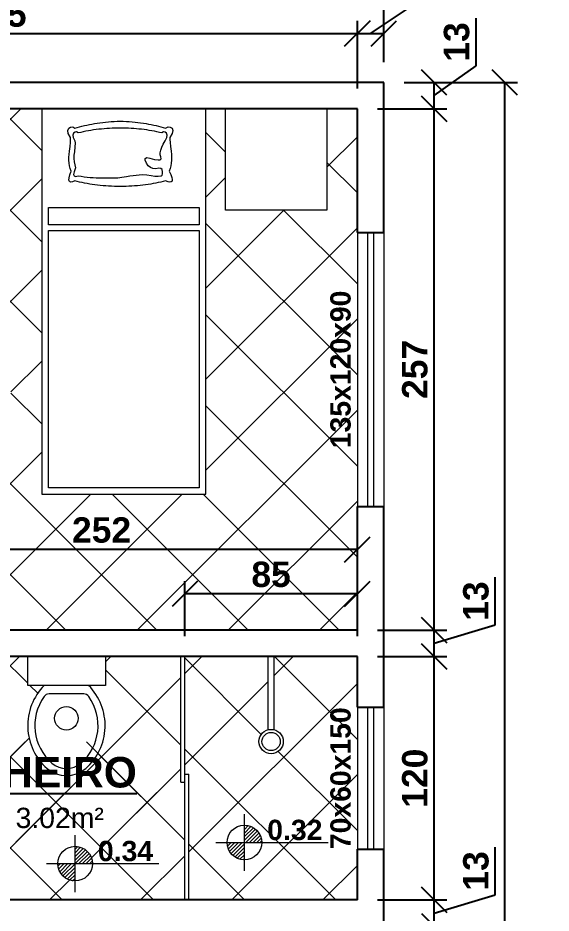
# Model space of a CAD drawing. Header units: centimetres. Extents: x -13279 to 0, y 0 to 5554.
# Drawn here: x -12632 to -12369.4, y 4891.9 to 5333.2 of the extents above; entities that cross this region are included whole.
import ezdxf
from ezdxf import colors
from ezdxf.entities.mleader import LeaderData, LeaderLine
from ezdxf.enums import TextEntityAlignment as Align
from ezdxf.math import Vec2, Vec3

# ---------------------------------------------------------------- set-up
doc = ezdxf.new("R2010")
doc.units = ezdxf.units.CM
for name, color, linetype, lineweight in [('Cotas', 7, 'Continuous', 9), ('Janela', 92, 'Continuous', 15), ('Objetos', 34, 'Continuous', 13), ('Paredes', 154, 'Continuous', 25), ('Piso', 253, 'Continuous', 9), ('Porta', 30, 'Continuous', 15), ('Símbolos', 1, 'Continuous', 13)]:
    doc.layers.add(name, color=color, linetype=linetype, lineweight=lineweight)
doc.layers.add('Texto', color=102, linetype='Continuous')
doc.styles.get("Standard").update_dxf_attribs({"font": ''})
doc.styles.add('texto', font='')
doc.styles.get('Standard').set_extended_font_data('Arial', bold=True)
doc.styles.get('texto').set_extended_font_data('Arial', bold=True)
doc.dimstyles.new('Cotas', dxfattribs={"dimscale": 0, "dimtxt": 2.5, "dimasz": 2.5, "dimexe": 1.25, "dimexo": 2, "dimtad": 1, "dimtxsty": 'texto', "dimblk": 'OBLIQUE', "dimcen": 2.5, "dimclrt": 102, "dimadec": 0, "dimazin": 0, "dimtfac": 1, "dimtmove": 1, "dimatfit": 3, "dimfxl": 1, "dimarcsym": 0})
doc.dimstyles.new('Portas e Janelas', dxfattribs={"dimscale": 0, "dimtxt": 2, "dimasz": 2.5, "dimexe": 1.25, "dimexo": 2, "dimtad": 1, "dimtxsty": 'texto', "dimblk": 'OBLIQUE', "dimcen": 2.5, "dimse1": 1, "dimse2": 1, "dimsd1": 1, "dimsd2": 1, "dimclrt": 102, "dimadec": 0, "dimazin": 0, "dimtfac": 1, "dimtmove": 0, "dimatfit": 3, "dimfxl": 1, "dimarcsym": 0})
pattern_1 = [(45, (-16250.36, 3868.814), (-22.45064, 22.45064), []), (135, (-16250.36, 3868.814), (-22.45064, -22.45064), [])]

# ---------------------------------------------------------------- blocks, each defined once
blk = doc.blocks.new('vaso_sanitário')
at = {"layer": 'Objetos'}
for p, q in [((-0.1915, -0.1429), (-0.1915, 0)), ((-0.1915, 0), (0.1915, 0)), ((0.1915, 0), (0.1915, -0.1429)), ((0.1915, -0.1429), (-0.1915, -0.1429))]:
    blk.add_line(p, q, dxfattribs=at)
at = {"layer": 'Objetos', "ltscale": 0.5}
blk.add_line((0.0847, -0.1849), (-0.0861, -0.1849), dxfattribs=at)
blk.add_circle((-0.0009, -0.3049), 0.0578, dxfattribs=at)
for centre, radius, start, end in [((0.0907, -0.3409), 0.2821, 135.4148, 228.6308), ((-0.0921, -0.3409), 0.2821, 311.3692, 44.5852), ((0.0907, -0.3409), 0.2471, 144.5102, 228.6308), ((-0.0861, -0.2149), 0.03, 90, 144.5102), ((-0.0921, -0.3409), 0.2471, 311.3692, 35.4898), ((0.0847, -0.2149), 0.03, 35.4898, 90), ((-0.0007, -0.4364), 0.1151, 231.3487, 308.6513), ((-0.0007, -0.4366), 0.15, 230.6827, 309.3173)]:
    blk.add_arc(centre, radius, start, end, dxfattribs=at)
blk = doc.blocks.new('chuverio')
at = {"layer": 'Objetos', "ltscale": 0.5}
for p, q in [((-0.015, -0.3611), (-0.015, 0)), ((0.015, -0.361), (0.015, 0))]:
    blk.add_line(p, q, dxfattribs=at)
at = {"layer": 'Objetos'}
blk.add_line((0.015, 0), (-0.015, 0), dxfattribs=at)
at = {"layer": 'Objetos', "ltscale": 0.5}
for radius in [0.06, 0.045]:
    blk.add_circle((0.0003, -0.4192), radius, dxfattribs=at)
blk = doc.blocks.new('cama_solteiro')
at = {"layer": 'Objetos'}
for p, q in [((0.4045, 0), (-0.4045, 0)), ((-0.4045, 0), (-0.4045, -1.9)), ((0.4045, -1.9), (0.4045, 0)), ((0.5007, 0), (1.0007, 0)), ((0.5007, -0.5), (0.5007, 0)), ((1.0007, 0), (1.0007, -0.5)), ((-0.2182, -0.0891), (-0.2064, -0.086)), ((-0.2064, -0.086), (-0.1944, -0.0832)), ((-0.1944, -0.0832), (-0.1821, -0.0805)), ((-0.1821, -0.0805), (-0.1696, -0.0779)), ((-0.1696, -0.0779), (-0.157, -0.0755)), ((-0.157, -0.0755), (-0.144, -0.0733)), ((-0.144, -0.0733), (-0.1309, -0.0712)), ((-0.1309, -0.0712), (-0.1175, -0.0693)), ((-0.1175, -0.0693), (-0.1039, -0.0676)), ((-0.1039, -0.0676), (-0.0901, -0.066)), ((-0.0901, -0.066), (-0.076, -0.0646)), ((-0.076, -0.0646), (-0.0617, -0.0633)), ((-0.0617, -0.0633), (-0.0472, -0.0623)), ((-0.0472, -0.0623), (-0.0324, -0.0613)), ((-0.0324, -0.0613), (-0.0174, -0.0606)), ((-0.0174, -0.0606), (-0.0024, -0.0613)), ((-0.0024, -0.0613), (0.0125, -0.0623)), ((0.0125, -0.0623), (0.0271, -0.0633)), ((0.0271, -0.0633), (0.0414, -0.0646)), ((0.0414, -0.0646), (0.0556, -0.066)), ((0.0556, -0.066), (0.0694, -0.0676)), ((0.0694, -0.0676), (0.083, -0.0693)), ((0.083, -0.0693), (0.0964, -0.0712)), ((0.0964, -0.0712), (0.1095, -0.0733)), ((0.1095, -0.0733), (0.1224, -0.0755)), ((0.1224, -0.0755), (0.135, -0.0779)), ((0.135, -0.0779), (0.1474, -0.0805)), ((0.1474, -0.0805), (0.1595, -0.0832)), ((0.1595, -0.0832), (0.1714, -0.086)), ((0.1714, -0.086), (0.1831, -0.0891)), ((-0.2764, -0.1075), (-0.2711, -0.0962)), ((-0.2736, -0.1225), (-0.2764, -0.1075)), ((-0.263, -0.1412), (-0.2736, -0.1225)), ((-0.2711, -0.0962), (-0.2618, -0.0902)), ((-0.2618, -0.0902), (-0.2517, -0.0899)), ((-0.2517, -0.0899), (-0.2411, -0.0956)), ((-0.2474, -0.12), (-0.2512, -0.1295)), ((-0.2512, -0.1295), (-0.249, -0.142)), ((-0.2403, -0.1148), (-0.2474, -0.12)), ((-0.2411, -0.0956), (-0.2298, -0.0923)), ((-0.2328, -0.1145), (-0.2403, -0.1148)), ((-0.2249, -0.1193), (-0.2328, -0.1145)), ((-0.2298, -0.0923), (-0.2182, -0.0891)), ((-0.2124, -0.1164), (-0.2249, -0.1193)), ((-0.1999, -0.1136), (-0.2124, -0.1164)), ((-0.1874, -0.1111), (-0.1999, -0.1136)), ((-0.1747, -0.1088), (-0.1874, -0.1111)), ((-0.162, -0.1066), (-0.1747, -0.1088)), ((-0.1493, -0.1047), (-0.162, -0.1066)), ((-0.1364, -0.1029), (-0.1493, -0.1047)), ((-0.1235, -0.1014), (-0.1364, -0.1029)), ((-0.1105, -0.1), (-0.1235, -0.1014)), ((-0.0975, -0.0988), (-0.1105, -0.1)), ((-0.0843, -0.0978), (-0.0975, -0.0988)), ((-0.0711, -0.097), (-0.0843, -0.0978)), ((-0.0578, -0.0964), (-0.0711, -0.097)), ((-0.0445, -0.0959), (-0.0578, -0.0964)), ((-0.031, -0.0957), (-0.0445, -0.0959)), ((-0.0174, -0.0956), (-0.031, -0.0957)), ((-0.004, -0.0957), (-0.0174, -0.0956)), ((0.0093, -0.0959), (-0.004, -0.0957)), ((0.0226, -0.0964), (0.0093, -0.0959)), ((0.0357, -0.097), (0.0226, -0.0964)), ((0.0488, -0.0978), (0.0357, -0.097)), ((0.0618, -0.0988), (0.0488, -0.0978)), ((0.0748, -0.1), (0.0618, -0.0988)), ((0.0876, -0.1014), (0.0748, -0.1)), ((0.1004, -0.1029), (0.0876, -0.1014)), ((0.113, -0.1047), (0.1004, -0.1029)), ((0.1256, -0.1066), (0.113, -0.1047)), ((0.1382, -0.1088), (0.1256, -0.1066)), ((0.1506, -0.1111), (0.1382, -0.1088)), ((0.163, -0.1136), (0.1506, -0.1111)), ((0.1753, -0.1164), (0.163, -0.1136)), ((0.1875, -0.1193), (0.1753, -0.1164)), ((0.1831, -0.0891), (0.1945, -0.0923)), ((0.1955, -0.1145), (0.1875, -0.1193)), ((0.1945, -0.0923), (0.2056, -0.0956)), ((0.2032, -0.1148), (0.1955, -0.1145)), ((0.21, -0.12), (0.2032, -0.1148)), ((0.2056, -0.0956), (0.218, -0.0899)), ((0.2139, -0.1295), (0.21, -0.12)), ((0.2119, -0.142), (0.2139, -0.1295)), ((0.218, -0.0899), (0.2288, -0.0902)), ((0.2385, -0.1225), (0.2275, -0.1412)), ((0.2288, -0.0902), (0.2375, -0.0962)), ((0.2375, -0.0962), (0.2418, -0.1075)), ((0.2418, -0.1075), (0.2385, -0.1225)), ((-0.2642, -0.186), (-0.2624, -0.1667)), ((-0.2619, -0.1518), (-0.263, -0.1412)), ((-0.2624, -0.1667), (-0.2619, -0.1518)), ((-0.249, -0.142), (-0.2411, -0.1574)), ((-0.2411, -0.1574), (-0.2397, -0.1693)), ((-0.2397, -0.1693), (-0.2405, -0.1876)), ((0.1868, -0.1901), (0.194, -0.1745)), ((0.194, -0.1745), (0.2037, -0.1574)), ((0.2037, -0.1574), (0.2119, -0.142)), ((0.2275, -0.1412), (0.2271, -0.1518)), ((0.2271, -0.1518), (0.2279, -0.1667)), ((0.2279, -0.1667), (0.2299, -0.186)), ((-0.2693, -0.2248), (-0.2674, -0.2099)), ((-0.2674, -0.2099), (-0.2642, -0.186)), ((-0.2436, -0.2124), (-0.2455, -0.2291)), ((-0.2405, -0.1876), (-0.2436, -0.2124)), ((0.1798, -0.2168), (0.1821, -0.2042)), ((0.1799, -0.2279), (0.1798, -0.2168)), ((0.1821, -0.2042), (0.1868, -0.1901)), ((0.2299, -0.186), (0.2331, -0.2099)), ((0.2331, -0.2099), (0.2347, -0.2248)), ((-0.2702, -0.2393), (-0.2693, -0.2248)), ((-0.2701, -0.2536), (-0.2702, -0.2393)), ((-0.2689, -0.2676), (-0.2701, -0.2536)), ((-0.2455, -0.2291), (-0.2458, -0.2453)), ((-0.2458, -0.2453), (-0.2446, -0.261)), ((-0.2446, -0.261), (-0.2418, -0.2763)), ((0.1046, -0.2537), (0.1052, -0.2445)), ((0.1113, -0.2687), (0.1046, -0.2537)), ((0.1052, -0.2445), (0.1133, -0.2411)), ((0.1133, -0.2411), (0.1288, -0.2437)), ((0.1288, -0.2437), (0.1519, -0.25)), ((0.1519, -0.25), (0.1689, -0.2524)), ((0.1689, -0.2524), (0.1797, -0.2511)), ((0.1797, -0.2511), (0.1842, -0.2461)), ((0.1825, -0.2374), (0.1799, -0.2279)), ((0.1842, -0.2461), (0.1825, -0.2374)), ((0.235, -0.2536), (0.2337, -0.2676)), ((0.2347, -0.2248), (0.2354, -0.2393)), ((0.2354, -0.2393), (0.235, -0.2536)), ((-0.2668, -0.2813), (-0.2689, -0.2676)), ((-0.2635, -0.2948), (-0.2668, -0.2813)), ((-0.266, -0.3264), (-0.2592, -0.308)), ((-0.2592, -0.308), (-0.2635, -0.2948)), ((-0.2592, -0.308), (-0.2592, -0.308)), ((-0.2374, -0.2912), (-0.245, -0.3104)), ((-0.2418, -0.2763), (-0.2374, -0.2912)), ((0.1206, -0.281), (0.1113, -0.2687)), ((0.1313, -0.2897), (0.1206, -0.281)), ((0.1435, -0.2945), (0.1313, -0.2897)), ((0.1572, -0.2956), (0.1435, -0.2945)), ((0.1725, -0.293), (0.1572, -0.2956)), ((0.1821, -0.2942), (0.1725, -0.293)), ((0.1883, -0.3002), (0.1821, -0.2942)), ((0.1912, -0.3105), (0.1883, -0.3002)), ((0.228, -0.2948), (0.2237, -0.308)), ((0.2237, -0.308), (0.2315, -0.3247)), ((0.2314, -0.2813), (0.228, -0.2948)), ((0.2337, -0.2676), (0.2314, -0.2813)), ((-0.2703, -0.3516), (-0.2697, -0.3409)), ((-0.2677, -0.3583), (-0.2703, -0.3516)), ((-0.2697, -0.3409), (-0.266, -0.3264)), ((-0.245, -0.3104), (-0.2476, -0.3238)), ((-0.2476, -0.3238), (-0.2452, -0.3315)), ((-0.2452, -0.3315), (-0.2376, -0.3335)), ((-0.2376, -0.3335), (-0.2249, -0.3299)), ((-0.2249, -0.3299), (-0.2097, -0.3328)), ((-0.2097, -0.3328), (-0.1947, -0.3351)), ((-0.1947, -0.3351), (-0.1799, -0.337)), ((-0.1799, -0.337), (-0.1653, -0.3384)), ((-0.1653, -0.3384), (-0.1509, -0.3394)), ((-0.1509, -0.3394), (-0.1368, -0.3399)), ((-0.1368, -0.3399), (-0.1226, -0.3401)), ((-0.1226, -0.3401), (-0.108, -0.3403)), ((-0.108, -0.3403), (-0.0932, -0.3404)), ((-0.0932, -0.3404), (-0.0781, -0.3405)), ((-0.0781, -0.3405), (-0.0626, -0.3405)), ((-0.0626, -0.3405), (-0.0468, -0.3405)), ((-0.0468, -0.3405), (-0.0289, -0.3399)), ((-0.0289, -0.3399), (-0.0089, -0.3378)), ((-0.0089, -0.3378), (0.0132, -0.3343)), ((0.0132, -0.3343), (0.0301, -0.3313)), ((0.0301, -0.3313), (0.0463, -0.329)), ((0.0463, -0.329), (0.0615, -0.3273)), ((0.0615, -0.3273), (0.0756, -0.3261)), ((0.0756, -0.3261), (0.0942, -0.3247)), ((0.0942, -0.3247), (0.1137, -0.3255)), ((0.1137, -0.3255), (0.1344, -0.3286)), ((0.1344, -0.3286), (0.1536, -0.3317)), ((0.1536, -0.3317), (0.17, -0.3322)), ((0.17, -0.3322), (0.1837, -0.3299)), ((0.1837, -0.3299), (0.1886, -0.3278)), ((0.1886, -0.3278), (0.191, -0.3214)), ((0.191, -0.3214), (0.1912, -0.3105)), ((0.2315, -0.3247), (0.2364, -0.3384)), ((0.2364, -0.3384), (0.2384, -0.3489)), ((0.2384, -0.3489), (0.2376, -0.3564)), ((-0.262, -0.3612), (-0.2677, -0.3583)), ((-0.2532, -0.3603), (-0.262, -0.3612)), ((-0.2411, -0.3555), (-0.2532, -0.3603)), ((-0.2294, -0.3586), (-0.2411, -0.3555)), ((-0.2174, -0.3615), (-0.2294, -0.3586)), ((-0.2053, -0.3643), (-0.2174, -0.3615)), ((-0.193, -0.3668), (-0.2053, -0.3643)), ((-0.1806, -0.3692), (-0.193, -0.3668)), ((-0.1679, -0.3714), (-0.1806, -0.3692)), ((-0.1551, -0.3734), (-0.1679, -0.3714)), ((-0.1422, -0.3752), (-0.1551, -0.3734)), ((-0.129, -0.3768), (-0.1422, -0.3752)), ((-0.1157, -0.3783), (-0.129, -0.3768)), ((-0.1022, -0.3795), (-0.1157, -0.3783)), ((-0.0885, -0.3806), (-0.1022, -0.3795)), ((-0.0747, -0.3814), (-0.0885, -0.3806)), ((-0.0606, -0.3821), (-0.0747, -0.3814)), ((-0.0464, -0.3826), (-0.0606, -0.3821)), ((-0.032, -0.3829), (-0.0464, -0.3826)), ((-0.0174, -0.383), (-0.032, -0.3829)), ((-0.003, -0.3829), (-0.0174, -0.383)), ((0.0113, -0.3826), (-0.003, -0.3829)), ((0.0255, -0.3821), (0.0113, -0.3826)), ((0.0394, -0.3814), (0.0255, -0.3821)), ((0.0532, -0.3806), (0.0394, -0.3814)), ((0.0668, -0.3795), (0.0532, -0.3806)), ((0.0803, -0.3783), (0.0668, -0.3795)), ((0.0936, -0.3768), (0.0803, -0.3783)), ((0.1067, -0.3752), (0.0936, -0.3768)), ((0.1197, -0.3734), (0.1067, -0.3752)), ((0.1324, -0.3714), (0.1197, -0.3734)), ((0.1451, -0.3692), (0.1324, -0.3714)), ((0.1575, -0.3668), (0.1451, -0.3692)), ((0.1698, -0.3643), (0.1575, -0.3668)), ((0.1819, -0.3615), (0.1698, -0.3643)), ((0.1938, -0.3586), (0.1819, -0.3615)), ((0.2056, -0.3555), (0.1938, -0.3586)), ((0.218, -0.3603), (0.2056, -0.3555)), ((0.2274, -0.3621), (0.218, -0.3603)), ((0.234, -0.3607), (0.2274, -0.3621)), ((0.2376, -0.3564), (0.234, -0.3607)), ((-0.3714, -0.4873), (0.3714, -0.4873)), ((-0.3714, -0.5717), (-0.3714, -0.4873)), ((0.3714, -0.4873), (0.3714, -0.5717)), ((1.0007, -0.5), (0.5007, -0.5)), ((0.3714, -0.5717), (-0.3714, -0.5717)), ((-0.3714, -0.6004), (0.3714, -0.6004)), ((-0.3714, -1.8694), (-0.3714, -0.6004)), ((0.3714, -0.6004), (0.3714, -1.8694)), ((0.3714, -1.8694), (-0.3714, -1.8694)), ((-0.4045, -1.9), (0.4045, -1.9))]:
    blk.add_line(p, q, dxfattribs=at)
blk = doc.blocks.new('_None')
blk = doc.blocks.new('Nível')
at = {"layer": 'Símbolos'}
h = blk.add_hatch(dxfattribs=at)
h.set_pattern_fill('ANSI31', color=256, scale=0.004)
h.set_pattern_definition([(45, (-3200.146804, -1488.010739), (-0.00898025612, 0.00898025612), [])])
h.paths.add_polyline_path([(0.0854, 0, 0.414214), (0, 0.0854), (0, 0)])
h.paths.add_polyline_path([(0, -0.0854), (0, 0), (-0.0854, 0, 0.414214)])
for p, q in [((0, -0.14), (0, 0.14)), ((-0.14, 0), (0.4121, 0))]:
    blk.add_line(p, q, dxfattribs=at)
blk.add_circle((0, 0), 0.0854, dxfattribs=at)
blk.add_attdef('0.00', text='', height=0.1, dxfattribs=at).set_placement((0.2485, 0.0622), align=Align.MIDDLE_CENTER)
blk = doc.blocks.new('_Oblique')
at = {"color": 0, "linetype": 'ByBlock', "lineweight": -2}
blk.add_line((-0.5, -0.5), (0.5, 0.5), dxfattribs=at)
blk = doc.blocks.new('*D31')
at = {"layer": 'Cotas', "color": 0, "lineweight": -2, "transparency": 16777216}
for p, q in [((-12396.88, 4900.94), (-12396.88, 4924.48)), ((-12454.83, 4898.41), (-12420.71, 4898.41)), ((-12426.96, 4891.91), (-12396.88, 4900.94)), ((-12426.96, 4885.41), (-12426.96, 4898.41)), ((-12454.83, 4885.41), (-12420.71, 4885.41))]:
    blk.add_line(p, q, dxfattribs=at)
at = {"layer": 'Defpoints', "color": 0, "transparency": 16777216}
for p in [(-12464.83, 4898.41), (-12426.96, 4898.41), (-12464.83, 4885.41)]:
    blk.add_point(p, dxfattribs=at)
at = {"layer": 'Cotas', "color": 0, "lineweight": -2, "transparency": 16777216, "xscale": 12.5, "yscale": 12.5, "zscale": 12.5}
for p, rotation in [((-12426.96, 4898.41), 90), ((-12426.96, 4885.41), 270)]:
    blk.add_blockref('_Oblique', p, dxfattribs=dict(at, rotation=rotation))
at = {"layer": 'Cotas', "color": 102, "transparency": 16777216, "insert": (-12406.38, 4912.71), "char_height": 12.5, "attachment_point": 5, "rotation": 90, "style": 'texto'}
blk.add_mtext('13', dxfattribs=at)
blk = doc.blocks.new('*D32')
at = {"layer": 'Cotas', "color": 0, "lineweight": -2, "transparency": 16777216}
for p, q in [((-12454.83, 5018.41), (-12420.71, 5018.41)), ((-12426.96, 4898.41), (-12426.96, 5018.41)), ((-12454.83, 4898.41), (-12420.71, 4898.41))]:
    blk.add_line(p, q, dxfattribs=at)
at = {"layer": 'Defpoints', "color": 0, "transparency": 16777216}
for p in [(-12464.83, 5018.41), (-12426.96, 5018.41), (-12464.83, 4898.41)]:
    blk.add_point(p, dxfattribs=at)
at = {"layer": 'Cotas', "color": 0, "lineweight": -2, "transparency": 16777216, "xscale": 12.5, "yscale": 12.5, "zscale": 12.5}
for p, rotation in [((-12426.96, 5018.41), 90), ((-12426.96, 4898.41), 270)]:
    blk.add_blockref('_Oblique', p, dxfattribs=dict(at, rotation=rotation))
at = {"layer": 'Cotas', "color": 102, "transparency": 16777216, "insert": (-12436.47, 4958.41), "char_height": 12.5, "attachment_point": 5, "rotation": 90, "style": 'texto'}
blk.add_mtext('120', dxfattribs=at)
blk = doc.blocks.new('*D33')
at = {"layer": 'Cotas', "color": 0, "lineweight": -2, "transparency": 16777216}
for p, q in [((-12396.88, 5033.94), (-12396.88, 5057.48)), ((-12454.83, 5031.41), (-12420.71, 5031.41)), ((-12426.96, 5024.91), (-12396.88, 5033.94)), ((-12426.96, 5018.41), (-12426.96, 5031.41)), ((-12454.83, 5018.41), (-12420.71, 5018.41))]:
    blk.add_line(p, q, dxfattribs=at)
at = {"layer": 'Defpoints', "color": 0, "transparency": 16777216}
for p in [(-12464.83, 5031.41), (-12426.96, 5031.41), (-12464.83, 5018.41)]:
    blk.add_point(p, dxfattribs=at)
at = {"layer": 'Cotas', "color": 0, "lineweight": -2, "transparency": 16777216, "xscale": 12.5, "yscale": 12.5, "zscale": 12.5}
for p, rotation in [((-12426.96, 5031.41), 90), ((-12426.96, 5018.41), 270)]:
    blk.add_blockref('_Oblique', p, dxfattribs=dict(at, rotation=rotation))
at = {"layer": 'Cotas', "color": 102, "transparency": 16777216, "insert": (-12406.38, 5045.71), "char_height": 12.5, "attachment_point": 5, "rotation": 90, "style": 'texto'}
blk.add_mtext('13', dxfattribs=at)
blk = doc.blocks.new('*D34')
at = {"layer": 'Cotas', "color": 0, "lineweight": -2, "transparency": 16777216}
for p, q in [((-12454.83, 5288.41), (-12420.71, 5288.41)), ((-12426.96, 5031.41), (-12426.96, 5288.41)), ((-12454.83, 5031.41), (-12420.71, 5031.41))]:
    blk.add_line(p, q, dxfattribs=at)
at = {"layer": 'Defpoints', "color": 0, "transparency": 16777216}
for p in [(-12464.83, 5288.41), (-12426.96, 5288.41), (-12464.83, 5031.41)]:
    blk.add_point(p, dxfattribs=at)
at = {"layer": 'Cotas', "color": 0, "lineweight": -2, "transparency": 16777216, "xscale": 12.5, "yscale": 12.5, "zscale": 12.5}
for p, rotation in [((-12426.96, 5288.41), 90), ((-12426.96, 5031.41), 270)]:
    blk.add_blockref('_Oblique', p, dxfattribs=dict(at, rotation=rotation))
at = {"layer": 'Cotas', "color": 102, "transparency": 16777216, "insert": (-12436.47, 5159.91), "char_height": 12.5, "attachment_point": 5, "rotation": 90, "style": 'texto'}
blk.add_mtext('257', dxfattribs=at)
blk = doc.blocks.new('*D35')
at = {"layer": 'Cotas', "color": 0, "lineweight": -2, "transparency": 16777216}
for p, q in [((-12406.38, 5309.55), (-12406.38, 5333.09)), ((-12426.96, 5294.91), (-12406.38, 5309.55)), ((-12441.83, 5301.41), (-12420.71, 5301.41)), ((-12426.96, 5288.41), (-12426.96, 5301.41)), ((-12454.83, 5288.41), (-12420.71, 5288.41))]:
    blk.add_line(p, q, dxfattribs=at)
at = {"layer": 'Defpoints', "color": 0, "transparency": 16777216}
for p in [(-12451.83, 5301.41), (-12426.96, 5301.41), (-12464.83, 5288.41)]:
    blk.add_point(p, dxfattribs=at)
at = {"layer": 'Cotas', "color": 0, "lineweight": -2, "transparency": 16777216, "xscale": 12.5, "yscale": 12.5, "zscale": 12.5}
for p, rotation in [((-12426.96, 5301.41), 90), ((-12426.96, 5288.41), 270)]:
    blk.add_blockref('_Oblique', p, dxfattribs=dict(at, rotation=rotation))
at = {"layer": 'Cotas', "color": 102, "transparency": 16777216, "insert": (-12415.89, 5321.32), "char_height": 12.5, "attachment_point": 5, "rotation": 90, "style": 'texto'}
blk.add_mtext('13', dxfattribs=at)
blk = doc.blocks.new('*D36')
at = {"layer": 'Cotas', "color": 0, "lineweight": -2, "transparency": 16777216}
for p, q in [((-12441.83, 5301.41), (-12386, 5301.41)), ((-12392.25, 4339.41), (-12392.25, 5301.41)), ((-12441.83, 4339.41), (-12386, 4339.41))]:
    blk.add_line(p, q, dxfattribs=at)
at = {"layer": 'Defpoints', "color": 0, "transparency": 16777216}
for p in [(-12451.83, 5301.41), (-12392.25, 5301.41), (-12451.83, 4339.41)]:
    blk.add_point(p, dxfattribs=at)
at = {"layer": 'Cotas', "color": 0, "lineweight": -2, "transparency": 16777216, "xscale": 12.5, "yscale": 12.5, "zscale": 12.5}
for p, rotation in [((-12392.25, 5301.41), 90), ((-12392.25, 4339.41), 270)]:
    blk.add_blockref('_Oblique', p, dxfattribs=dict(at, rotation=rotation))
at = {"layer": 'Cotas', "color": 102, "transparency": 16777216, "insert": (-12401.76, 4820.41), "char_height": 12.5, "attachment_point": 5, "rotation": 90, "style": 'texto'}
blk.add_mtext('962', dxfattribs=at)
blk = doc.blocks.new('*D48')
at = {"layer": 'Cotas', "color": 0, "lineweight": -2, "transparency": 16777216}
for p, q in [((-12819.83, 5298.41), (-12819.83, 5331.71)), ((-12464.83, 5298.41), (-12464.83, 5331.71)), ((-12819.83, 5325.46), (-12464.83, 5325.46))]:
    blk.add_line(p, q, dxfattribs=at)
at = {"layer": 'Defpoints', "color": 0, "transparency": 16777216}
for p in [(-12464.83, 5325.46), (-12819.83, 5288.41), (-12464.83, 5288.41)]:
    blk.add_point(p, dxfattribs=at)
at = {"layer": 'Cotas', "color": 0, "lineweight": -2, "transparency": 16777216, "xscale": 12.5, "yscale": 12.5, "zscale": 12.5, "rotation": 180}
blk.add_blockref('_Oblique', (-12819.83, 5325.46), dxfattribs=at)
at = {"layer": 'Cotas', "color": 0, "lineweight": -2, "transparency": 16777216, "xscale": 12.5, "yscale": 12.5, "zscale": 12.5}
blk.add_blockref('_Oblique', (-12464.83, 5325.46), dxfattribs=at)
at = {"layer": 'Cotas', "color": 102, "transparency": 16777216, "insert": (-12642.33, 5334.97), "char_height": 12.5, "attachment_point": 5, "style": 'texto'}
blk.add_mtext('355', dxfattribs=at)
blk = doc.blocks.new('*D49')
at = {"layer": 'Cotas', "color": 0, "lineweight": -2, "transparency": 16777216}
for p, q in [((-12458.33, 5325.46), (-12432.72, 5342.78)), ((-12432.72, 5342.78), (-12409.17, 5342.78)), ((-12464.83, 5298.41), (-12464.83, 5331.71)), ((-12451.83, 5311.41), (-12451.83, 5331.71)), ((-12464.83, 5325.46), (-12451.83, 5325.46))]:
    blk.add_line(p, q, dxfattribs=at)
at = {"layer": 'Defpoints', "color": 0, "transparency": 16777216}
for p in [(-12451.83, 5325.46), (-12451.83, 5301.41), (-12464.83, 5288.41)]:
    blk.add_point(p, dxfattribs=at)
at = {"layer": 'Cotas', "color": 0, "lineweight": -2, "transparency": 16777216, "xscale": 12.5, "yscale": 12.5, "zscale": 12.5, "rotation": 180}
blk.add_blockref('_Oblique', (-12464.83, 5325.46), dxfattribs=at)
at = {"layer": 'Cotas', "color": 0, "lineweight": -2, "transparency": 16777216, "xscale": 12.5, "yscale": 12.5, "zscale": 12.5}
blk.add_blockref('_Oblique', (-12451.83, 5325.46), dxfattribs=at)
at = {"layer": 'Cotas', "color": 102, "transparency": 16777216, "insert": (-12420.94, 5352.29), "char_height": 12.5, "attachment_point": 5, "style": 'texto'}
blk.add_mtext('13', dxfattribs=at)
blk = doc.blocks.new('*D50')
at = {"layer": 'Cotas', "color": 0, "lineweight": -2, "transparency": 16777216}
for p, q in [((-12832.83, 5311.41), (-12832.83, 5369.78)), ((-12451.83, 5311.41), (-12451.83, 5369.78)), ((-12451.83, 5363.53), (-12832.83, 5363.53))]:
    blk.add_line(p, q, dxfattribs=at)
at = {"layer": 'Defpoints', "color": 0, "transparency": 16777216}
for p in [(-12832.83, 5363.53), (-12832.83, 5301.41), (-12451.83, 5301.41)]:
    blk.add_point(p, dxfattribs=at)
at = {"layer": 'Cotas', "color": 0, "lineweight": -2, "transparency": 16777216, "xscale": 12.5, "yscale": 12.5, "zscale": 12.5, "rotation": 180}
blk.add_blockref('_Oblique', (-12832.83, 5363.53), dxfattribs=at)
at = {"layer": 'Cotas', "color": 0, "lineweight": -2, "transparency": 16777216, "xscale": 12.5, "yscale": 12.5, "zscale": 12.5}
blk.add_blockref('_Oblique', (-12451.83, 5363.53), dxfattribs=at)
at = {"layer": 'Cotas', "color": 102, "transparency": 16777216, "insert": (-12642.33, 5373.04), "char_height": 12.5, "attachment_point": 5, "style": 'texto'}
blk.add_mtext('381', dxfattribs=at)
blk = doc.blocks.new('*D52')
at = {"layer": 'Cotas', "color": 0, "lineweight": -2, "transparency": 16777216}
for p, q in [((-12716.83, 5028.41), (-12716.83, 5077.42)), ((-12464.83, 5041.41), (-12464.83, 5077.42)), ((-12464.83, 5071.17), (-12716.83, 5071.17))]:
    blk.add_line(p, q, dxfattribs=at)
at = {"layer": 'Defpoints', "color": 0, "transparency": 16777216}
for p in [(-12716.83, 5071.17), (-12464.83, 5031.41), (-12716.83, 5018.41)]:
    blk.add_point(p, dxfattribs=at)
at = {"layer": 'Cotas', "color": 0, "lineweight": -2, "transparency": 16777216, "xscale": 12.5, "yscale": 12.5, "zscale": 12.5, "rotation": 180}
blk.add_blockref('_Oblique', (-12716.83, 5071.17), dxfattribs=at)
at = {"layer": 'Cotas', "color": 0, "lineweight": -2, "transparency": 16777216, "xscale": 12.5, "yscale": 12.5, "zscale": 12.5}
blk.add_blockref('_Oblique', (-12464.83, 5071.17), dxfattribs=at)
at = {"layer": 'Cotas', "color": 102, "transparency": 16777216, "insert": (-12590.83, 5080.68), "char_height": 12.5, "attachment_point": 5, "style": 'texto'}
blk.add_mtext('252', dxfattribs=at)
blk = doc.blocks.new('*D55')
at = {"layer": 'Cotas', "color": 0, "lineweight": -2, "transparency": 16777216}
for p, q in [((-12549.83, 5028.41), (-12549.83, 5055.56)), ((-12464.83, 5028.41), (-12464.83, 5055.56)), ((-12464.83, 5049.31), (-12549.83, 5049.31))]:
    blk.add_line(p, q, dxfattribs=at)
at = {"layer": 'Defpoints', "color": 0, "transparency": 16777216}
for p in [(-12549.83, 5049.31), (-12549.83, 5018.41), (-12464.83, 5018.41)]:
    blk.add_point(p, dxfattribs=at)
at = {"layer": 'Cotas', "color": 0, "lineweight": -2, "transparency": 16777216, "xscale": 12.5, "yscale": 12.5, "zscale": 12.5, "rotation": 180}
blk.add_blockref('_Oblique', (-12549.83, 5049.31), dxfattribs=at)
at = {"layer": 'Cotas', "color": 0, "lineweight": -2, "transparency": 16777216, "xscale": 12.5, "yscale": 12.5, "zscale": 12.5}
blk.add_blockref('_Oblique', (-12464.83, 5049.31), dxfattribs=at)
at = {"layer": 'Cotas', "color": 102, "transparency": 16777216, "insert": (-12507.33, 5058.82), "char_height": 12.5, "attachment_point": 5, "style": 'texto'}
blk.add_mtext('85', dxfattribs=at)
blk = doc.blocks.new('*D60')
at = {"layer": 'Defpoints', "color": 0, "transparency": 16777216}
for p in [(-12464.83, 5227.41), (-12464.83, 5092.41), (-12464.83, 5092.41)]:
    blk.add_point(p, dxfattribs=at)
at = {"layer": 'Cotas', "color": 102, "transparency": 16777216, "insert": (-12473.06, 5159.91), "char_height": 10, "attachment_point": 5, "rotation": 90, "style": 'texto'}
blk.add_mtext('135x120x90', dxfattribs=at)
blk = doc.blocks.new('*D63')
at = {"layer": 'Defpoints', "color": 0, "transparency": 16777216}
for p in [(-12464.83, 4993.41), (-12464.83, 4923.41), (-12464.83, 4923.41)]:
    blk.add_point(p, dxfattribs=at)
at = {"layer": 'Cotas', "color": 102, "transparency": 16777216, "insert": (-12473.06, 4958.41), "char_height": 10, "attachment_point": 5, "rotation": 90, "style": 'texto'}
blk.add_mtext('70x60x150', dxfattribs=at)

msp = doc.modelspace()

# ---------------------------------------------------------------- hatches: boundary and pattern name
at = {"layer": 'Piso'}
h = msp.add_hatch(dxfattribs=at)
h.set_pattern_fill('NET', color=256, scale=10, angle=45)
h.set_pattern_definition(pattern_1)
h.paths.add_polyline_path([(-12764.828, 5288.412), (-12764.785, 5239.482, -1.0004406), (-12760.633, 5239.484, -0.9995596), (-12764.785, 5239.482), (-12764.782, 5236.461), (-12767.782, 5236.458), (-12767.78, 5234.458), (-12764.78, 5234.461), (-12764.778, 5231.44, -1.0004406), (-12760.626, 5231.441, -0.9995596), (-12764.778, 5231.44), (-12764.735, 5182.461), (-12767.735, 5182.458), (-12767.733, 5180.458), (-12764.733, 5180.461), (-12764.73, 5177.44, -1.0004406), (-12760.578, 5177.441, -0.9995596), (-12764.73, 5177.44), (-12764.687, 5128.461), (-12819.828, 5128.412), (-12819.828, 4981.412), (-12814.828, 4981.412), (-12814.828, 5061.412), (-12811.828, 5061.412), (-12811.828, 5061.356, -0.4032697), (-12734.828, 4981.412), (-12729.828, 4981.412), (-12729.828, 5031.412), (-12464.828, 5031.412), (-12464.828, 5092.412), (-12464.828, 5227.412), (-12464.828, 5288.412), (-12479.804, 5288.412), (-12479.804, 5238.412), (-12529.804, 5238.412), (-12529.804, 5288.412), (-12539.426, 5288.412), (-12539.426, 5098.412), (-12620.32, 5098.412), (-12620.32, 5288.412)])
h.paths.add_polyline_path([(-12733.804, 5131.142), (-12635.506, 5131.142), (-12635.506, 5180.627), (-12733.804, 5180.627)], flags=16)
h.paths.add_polyline_path([(-12608.299, 5067.685), (-12572.914, 5067.685), (-12572.914, 5093.444), (-12608.299, 5093.444)], flags=24)
h.paths.add_polyline_path([(-12719.513, 5085.005), (-12693.84, 5085.005), (-12693.84, 5110.763), (-12719.513, 5110.763)], flags=24)
h.paths.add_polyline_path([(-12787.511, 5067.693), (-12761.838, 5067.693), (-12761.838, 5093.452), (-12787.511, 5093.452)], flags=24)
h.paths.add_polyline_path([(-12520.254, 5045.83), (-12494.581, 5045.83), (-12494.581, 5071.589), (-12520.254, 5071.589)], flags=24)
h.paths.add_polyline_path([(-12462.67, 5118.357), (-12462.67, 5201.051), (-12483.277, 5201.051), (-12483.277, 5118.357)], flags=9)
h = msp.add_hatch(dxfattribs=at)
h.set_pattern_fill('NET', color=256, scale=10, angle=45)
h.set_pattern_definition(pattern_1)
h.paths.add_polyline_path([(-12551.828, 5018.412), (-12588.914, 5018.412), (-12588.914, 5004.12), (-12597.184, 5004.12, -0.4307509), (-12598.631, 4963.15, -0.3572375), (-12617.639, 4963.15, -0.4307509), (-12619.086, 5004.12), (-12627.218, 5004.12), (-12627.218, 5018.412), (-12650.766, 5018.412), (-12647.139, 4994.55, -0.2859086), (-12652.778, 4981.438, -0.3135604), (-12693.229, 4981.438, -0.2859086), (-12698.867, 4994.55), (-12695.241, 5018.412), (-12716.828, 5018.412), (-12716.828, 4963.487, -0.3996556), (-12656.828, 4906.412), (-12656.828, 4903.412), (-12716.828, 4903.412), (-12716.828, 4898.412), (-12549.828, 4898.412), (-12549.828, 4956.412), (-12551.828, 4956.412)])
h.paths.add_polyline_path([(-12595.342, 4916.291, -1), (-12612.431, 4916.291, -1)], flags=16)
h.paths.add_polyline_path([(-12682.85, 4926.823), (-12563.587, 4926.823), (-12563.587, 4976.308), (-12682.85, 4976.308)], flags=25)
h.paths.add_polyline_path([(-12595.187, 4914.783), (-12562.892, 4914.783), (-12562.892, 4930.1), (-12595.187, 4930.1)], flags=24)
h = msp.add_hatch(dxfattribs=at)
h.set_pattern_fill('NET', color=256, scale=10, angle=45)
h.set_pattern_definition(pattern_1)
h.paths.add_polyline_path([(-12549.828, 4960.412), (-12547.828, 4960.412), (-12547.828, 4898.412), (-12464.828, 4898.412), (-12464.828, 4923.412), (-12464.828, 4993.412), (-12464.828, 5018.412), (-12505.828, 5018.412), (-12505.828, 4982.313, -0.3433554), (-12501.3, 4976.496, -1), (-12513.3, 4976.496, -0.3406415), (-12508.828, 4982.298), (-12508.828, 5018.412), (-12549.828, 5018.412)])
h.paths.add_polyline_path([(-12511.934, 4926.712, -1), (-12529.023, 4926.712, -1)], flags=16)
h.paths.add_polyline_path([(-12511.779, 4925.205), (-12479.484, 4925.205), (-12479.484, 4940.522), (-12511.779, 4940.522)], flags=24)
h.paths.add_polyline_path([(-12462.663, 4920.997), (-12462.663, 4995.922), (-12483.27, 4995.922), (-12483.27, 4920.997)], flags=9)
h = msp.add_hatch(dxfattribs=at)
h.set_pattern_fill('NET', color=256, scale=10, angle=45)
h.set_pattern_definition(pattern_1)
h.paths.add_polyline_path([(-12716.828, 4906.412), (-12656.828, 4906.412, 0.3996556), (-12716.828, 4963.487)])
h.paths.add_polyline_path([(-12682.85, 4926.823), (-12563.587, 4926.823), (-12563.587, 4976.308), (-12682.85, 4976.308)])
h.paths.add_polyline_path([(-12712.589, 4904.247), (-12660.972, 4904.247), (-12660.972, 4924.854), (-12712.589, 4924.854)], flags=9)

# ---------------------------------------------------------------- linework, layer by layer
at = {"layer": 'Janela'}
for p, q in [((-12464.828, 5227.412), (-12464.828, 5092.412)), ((-12459.828, 5227.412), (-12459.828, 5092.412)), ((-12456.828, 5227.412), (-12456.828, 5092.412)), ((-12451.828, 5227.412), (-12451.828, 5092.412)), ((-12464.828, 4993.412), (-12464.828, 4923.412)), ((-12459.828, 4993.412), (-12459.828, 4923.412)), ((-12456.828, 4993.412), (-12456.828, 4923.412)), ((-12451.828, 4993.412), (-12451.828, 4923.412))]:
    msp.add_line(p, q, dxfattribs=at)
at = {"layer": 'Paredes'}
for p, q in [((-12451.828, 5301.412), (-13010.828, 5301.412)), ((-12451.828, 5227.412), (-12451.828, 5301.412)), ((-12464.828, 5288.412), (-12819.828, 5288.412)), ((-12464.828, 5227.412), (-12464.828, 5288.412)), ((-12464.828, 5227.412), (-12451.828, 5227.412)), ((-12464.828, 5031.412), (-12464.828, 5092.412)), ((-12464.828, 5092.412), (-12451.828, 5092.412)), ((-12451.828, 4993.412), (-12451.828, 5092.412)), ((-12464.828, 5031.412), (-12729.828, 5031.412)), ((-12464.828, 5018.412), (-12716.828, 5018.412)), ((-12464.828, 4993.412), (-12464.828, 5018.412)), ((-12464.828, 4993.412), (-12451.828, 4993.412)), ((-12464.828, 4898.412), (-12464.828, 4923.412)), ((-12464.828, 4923.412), (-12451.828, 4923.412)), ((-12451.828, 4795.412), (-12451.828, 4923.412)), ((-12464.828, 4898.412), (-12716.828, 4898.412))]:
    msp.add_line(p, q, dxfattribs=at)
at = {"layer": 'Porta'}
for p, q in [((-12551.828, 4956.412), (-12551.828, 5018.412)), ((-12549.828, 4898.412), (-12549.828, 5018.412)), ((-12549.828, 4960.412), (-12547.828, 4960.412)), ((-12547.828, 4898.412), (-12547.828, 4960.412)), ((-12551.828, 4956.412), (-12549.828, 4956.412))]:
    msp.add_line(p, q, dxfattribs=at)

# ---------------------------------------------------------------- block references
at = {"xscale": 100, "yscale": 100, "zscale": 100}
for name, p in [('cama_solteiro', (-12579.873, 5288.412)), ('vaso_sanitário', (-12608.066, 5018.412)), ('chuverio', (-12507.328, 5018.412))]:
    msp.add_blockref(name, p, dxfattribs=at)
at = {"layer": 'Piso', "xscale": 100, "yscale": 100, "zscale": 100}
for p, values in [((-12520.479, 4926.712), {'0.00': '0.32'}), ((-12603.887, 4916.291), {'0.00': '0.34'})]:
    msp.add_blockref('Nível', p, dxfattribs=at).add_auto_attribs(values)

# ---------------------------------------------------------------- dimensions: what is measured, and where the dimension line sits
at = {"layer": 'Cotas'}
for base, p1, p2, picture, middle in [((-12832.828, 5363.532), (-12451.828, 5301.412), (-12832.828, 5301.412), '*D50', (-12642.328, 5373.044)), ((-12464.828, 5325.465), (-12819.828, 5288.412), (-12464.828, 5288.412), '*D48', (-12642.328, 5334.972)), ((-12716.828, 5071.172), (-12464.828, 5031.412), (-12716.828, 5018.412), '*D52', (-12590.828, 5080.68)), ((-12549.828, 5049.309), (-12464.828, 5018.412), (-12549.828, 5018.412), '*D55', (-12507.328, 5058.82))]:
    dim = msp.add_linear_dim(base=base, p1=p1, p2=p2, dimstyle='Cotas', override={"dimscale": 5}, dxfattribs=at)
    dim.commit()
    dim.dimension.update_dxf_attribs({"geometry": picture, "text_midpoint": middle})
dim = msp.add_linear_dim(base=(-12451.828, 5325.465), p1=(-12464.828, 5288.412), p2=(-12451.828, 5301.412), dimstyle='Cotas', override={"dimscale": 5}, dxfattribs=at)
dim.commit()
dim.dimension.update_dxf_attribs({"geometry": '*D49', "text_midpoint": (-12429.59, 5342.784), "dimtype": 160})
dim = msp.add_linear_dim(base=(-12426.961, 5301.412), p1=(-12464.828, 5288.412), p2=(-12451.828, 5301.412), angle=90, dimstyle='Cotas', override={"dimscale": 5}, dxfattribs=at)
dim.commit()
dim.dimension.update_dxf_attribs({"geometry": '*D35', "text_midpoint": (-12406.384, 5312.675), "dimtype": 160})
for base, p1, p2, picture, middle in [((-12392.246, 5301.412), (-12451.828, 4339.412), (-12451.828, 5301.412), '*D36', (-12401.757, 4820.412)), ((-12426.961, 5288.412), (-12464.828, 5031.412), (-12464.828, 5288.412), '*D34', (-12436.468, 5159.912)), ((-12426.961, 5031.412), (-12464.828, 5018.412), (-12464.828, 5031.412), '*D33', (-12406.384, 5037.062)), ((-12426.961, 5018.412), (-12464.828, 4898.412), (-12464.828, 5018.412), '*D32', (-12436.468, 4958.412)), ((-12426.961, 4898.412), (-12464.828, 4885.412), (-12464.828, 4898.412), '*D31', (-12406.384, 4904.062))]:
    dim = msp.add_linear_dim(base=base, p1=p1, p2=p2, angle=90, dimstyle='Cotas', override={"dimscale": 5}, dxfattribs=at)
    dim.commit()
    dim.dimension.update_dxf_attribs({"geometry": picture, "text_midpoint": middle})
dim = msp.add_linear_dim(base=(-12464.828, 5092.412), p1=(-12464.828, 5227.412), p2=(-12464.828, 5092.412), angle=90, text='<>x120x90', dimstyle='Portas e Janelas', override={"dimscale": 5}, dxfattribs=at)
dim.commit()
dim.dimension.update_dxf_attribs({"geometry": '*D60', "text_midpoint": (-12473.062, 5159.912)})
dim = msp.add_linear_dim(base=(-12464.828, 4923.412), p1=(-12464.828, 4993.412), p2=(-12464.828, 4923.412), angle=90, text='<>x60x150', dimstyle='Portas e Janelas', override={"dimscale": 5}, dxfattribs=at)
dim.commit()
dim.dimension.update_dxf_attribs({"geometry": '*D63', "text_midpoint": (-12464.828, 4958.412), "dimtype": 160})

# ---------------------------------------------------------------- leaders
at = {"layer": 'Texto'}
ml = msp.add_multileader_mtext('Standard', dxfattribs=at)
ml.set_content('{\\LA.SERV.\\P\\fArial|b0|i0|c0|p34;\\H0.66667x;\\lárea: 2.31m²}', color=256)
ml.set_leader_properties()
ml.set_arrow_properties(name='NONE')
ml.build(insert=Vec2(0, 0))
ml.multileader.update_dxf_attribs({"leader_type": 0, "arrow_head_size": 20, "scale": 5})
ctx = ml.context
ctx.base_point, ctx.scale, ctx.char_height, ctx.arrow_head_size, ctx.landing_gap_size, ctx.plane_origin, ctx.plane_x_axis, ctx.plane_y_axis = Vec3(-12897.821, 5197.136), 5, 15, 20, 10, Vec3(-12857.217, 5082.594), Vec3(0, 1), Vec3(-1, 0)
ctx.text_align_type = 1
notes = []
notes.append((ctx, [(0, (0, 0, 0), (0, 0), (1, 0), 1, [])]))
ctx.mtext.insert, ctx.mtext.text_direction, ctx.mtext.rotation, ctx.mtext.width, ctx.mtext.defined_height, ctx.mtext.alignment, ctx.mtext.flow_direction = Vec3(-12905.41, 5248.335), Vec3(0, 1), 1.5707963, 122.25869, 42.355, 2, 5
ml = msp.add_multileader_mtext('Standard', dxfattribs=at)
ml.set_content('{\\LCIRC.\\P\\fArial|b0|i0|c0|p34;\\H0.66667x;\\lárea: 2.55m²}', color=256)
ml.set_leader_properties()
ml.set_arrow_properties(name='NONE')
ml.build(insert=Vec2(0, 0))
ml.multileader.update_dxf_attribs({"leader_type": 0, "arrow_head_size": 20, "scale": 5})
ctx = ml.context
ctx.base_point, ctx.scale, ctx.char_height, ctx.arrow_head_size, ctx.landing_gap_size, ctx.plane_origin, ctx.plane_x_axis, ctx.plane_y_axis = Vec3(-12774.763, 4844.747), 5, 15, 20, 10, Vec3(-12782.349, 4708.004), Vec3(0, 1), Vec3(-1, 0)
ctx.text_align_type = 1
notes.append((ctx, [(0, (0, 0, 0), (0, 0), (1, 0), 1, [])]))
ctx.mtext.insert, ctx.mtext.text_direction, ctx.mtext.rotation, ctx.mtext.width, ctx.mtext.defined_height, ctx.mtext.alignment, ctx.mtext.flow_direction = Vec3(-12782.349, 4893.98), Vec3(0, 1), 1.5707963, 122.25869, 42.355, 2, 5
ml = msp.add_multileader_mtext('Standard', dxfattribs=at)
ml.set_content('{\\LQUARTO\\P\\fArial|b0|i0|c0|p34;\\H0.66667x;\\lárea: 9.57m²}', color=256)
ml.set_leader_properties()
ml.set_arrow_properties(name='NONE')
ml.build(insert=Vec2(0, 0))
ml.multileader.update_dxf_attribs({"leader_type": 0, "arrow_head_size": 20, "scale": 5})
ctx = ml.context
ctx.base_point, ctx.scale, ctx.char_height, ctx.arrow_head_size, ctx.landing_gap_size, ctx.plane_origin = Vec3(-12738.837, 5165.578), 5, 15, 20, 10, Vec3(-12821.116, 5182.607)
ctx.text_align_type = 1
notes.append((ctx, [(0, (0, 0, 0), (0, 0), (1, 0), 1, [])]))
ctx.mtext.insert, ctx.mtext.width, ctx.mtext.defined_height, ctx.mtext.alignment, ctx.mtext.flow_direction = Vec3(-12684.313, 5173.163), 122.25869, 42.355, 2, 5
ml = msp.add_multileader_mtext('Standard', dxfattribs=at)
ml.set_content('{\\LCOZINHA\\P\\fArial|b0|i0|c0|p34;\\H0.66667x;\\lárea: 8.90m²}', color=256)
ml.set_leader_properties()
ml.set_arrow_properties(name='NONE')
ml.build(insert=Vec2(0, 0))
ml.multileader.update_dxf_attribs({"leader_type": 0, "arrow_head_size": 20, "scale": 5})
ctx = ml.context
ctx.base_point, ctx.scale, ctx.char_height, ctx.arrow_head_size, ctx.landing_gap_size, ctx.plane_origin = Vec3(-13030.747, 5042.904), 5, 15, 20, 10, Vec3(-13054.414, 5050.489)
ctx.text_align_type = 1
notes.append((ctx, [(0, (0, 0, 0), (0, 0), (1, 0), 1, [])]))
ctx.mtext.insert, ctx.mtext.width, ctx.mtext.defined_height, ctx.mtext.alignment, ctx.mtext.flow_direction = Vec3(-12973.558, 5050.489), 122.25869, 42.355, 2, 5
ml = msp.add_multileader_mtext('Standard', dxfattribs=at)
ml.set_content('{\\LBANHEIRO\\P\\fArial|b0|i0|c0|p34;\\H0.66667x;\\lárea: 3.02m²}', color=256)
ml.set_leader_properties()
ml.set_arrow_properties(name='NONE')
ml.build(insert=Vec2(0, 0))
ml.multileader.update_dxf_attribs({"leader_type": 0, "arrow_head_size": 20, "scale": 5})
ctx = ml.context
ctx.base_point, ctx.scale, ctx.char_height, ctx.arrow_head_size, ctx.landing_gap_size, ctx.plane_origin = Vec3(-12694, 4961.255), 5, 15, 20, 10, Vec3(-12722.295, 4964.073)
ctx.text_align_type = 1
notes.append((ctx, [(0, (0, 0, 0), (0, 0), (1, 0), 1, [])]))
ctx.mtext.insert, ctx.mtext.width, ctx.mtext.defined_height, ctx.mtext.alignment, ctx.mtext.flow_direction = Vec3(-12629.305, 4968.844), 122.25869, 42.355, 2, 5
for ctx, leaders in notes:
    for number, flags, end, landing, length, lines in leaders:
        leader = LeaderData()
        leader.index, (leader.has_last_leader_line, leader.has_dogleg_vector, leader.attachment_direction) = number, flags
        leader.last_leader_point, leader.dogleg_vector, leader.dogleg_length = Vec3(end), Vec3(landing), length
        for number, points, colour, breaks in lines:
            line = LeaderLine()
            line.index, line.vertices, line.color, line.breaks = number, Vec3.list(points), colors.encode_raw_color(colour), breaks
            leader.lines.append(line)
        ctx.leaders.append(leader)

doc.saveas('drawing.dxf')
